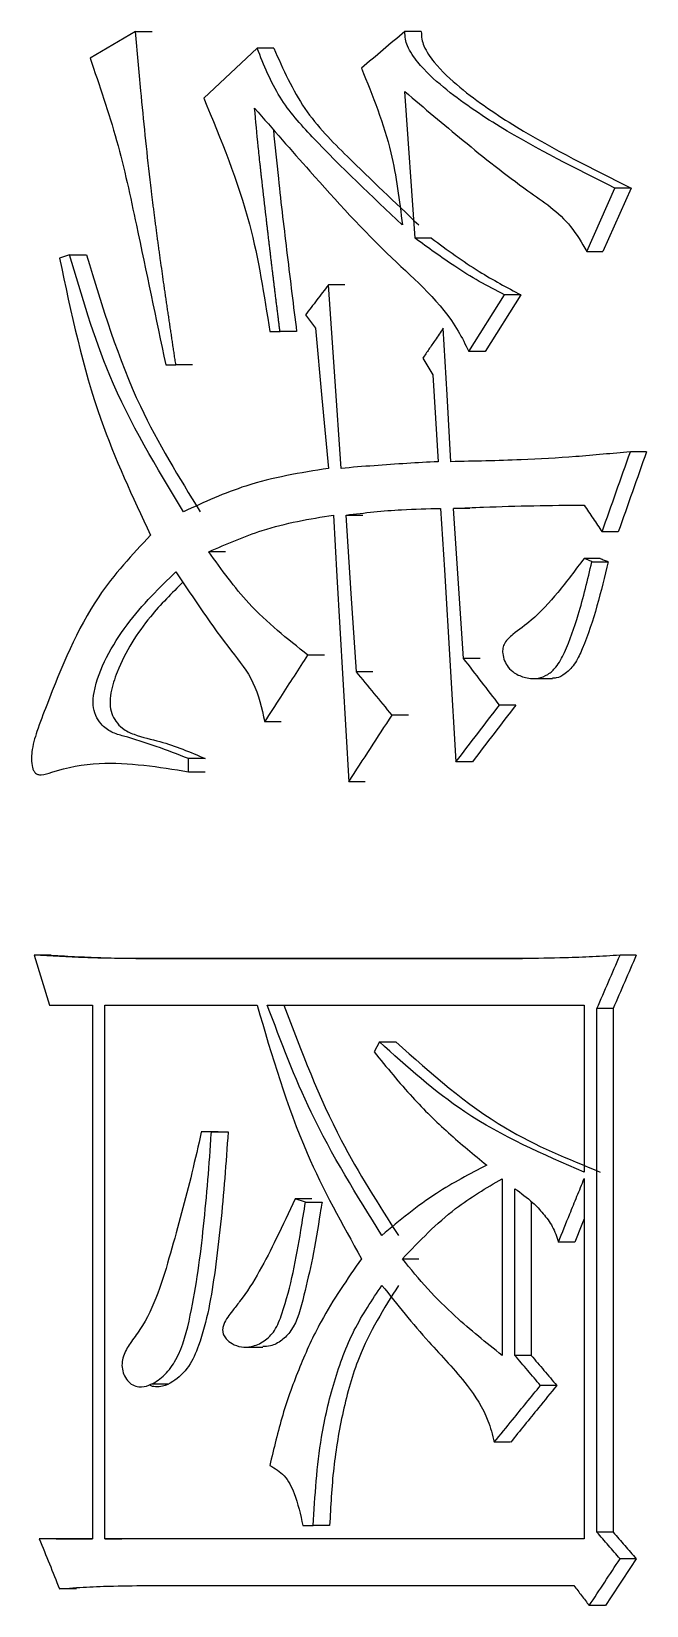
# Model space of a CAD drawing. Header units: millimetres. Extents: x 2063 to 4500, y 825 to 2548.
# Drawn here: x 3172.55 to 3174.55, y 1518.9 to 1524.01 of the extents above; entities that cross this region are included whole.
import ezdxf

# ---------------------------------------------------------------- set-up
doc = ezdxf.new("R2010")
doc.units = ezdxf.units.MM

msp = doc.modelspace()

# ---------------------------------------------------------------- linework, layer by layer
at = {"color": 7, "linetype": 'Continuous', "lineweight": 25}
for p, q in [((3172.8892, 1524.0086), (3172.7421, 1523.9224)), ((3172.8892, 1524.0086), (3172.9436, 1524.0086)), ((3173.8167, 1524.0086), (3173.7634, 1524.0086)), ((3173.2841, 1523.9545), (3173.1111, 1523.7922)), ((3173.7966, 1523.3379), (3173.7634, 1523.8137)), ((3174.3534, 1523.2951), (3174.4449, 1523.5002)), ((3174.4973, 1523.5002), (3174.4059, 1523.2951)), ((3174.4973, 1523.5002), (3174.4449, 1523.5002)), ((3173.8498, 1523.3379), (3173.7966, 1523.3379)), ((3172.676, 1523.2839), (3172.6432, 1523.273)), ((3172.676, 1523.2839), (3172.7307, 1523.2839)), ((3174.3534, 1523.2951), (3174.4059, 1523.2951)), ((3173.5688, 1523.1865), (3173.5152, 1523.1865)), ((3173.971, 1522.9706), (3174.087, 1523.154)), ((3174.1399, 1523.1541), (3174.024, 1522.9706)), ((3174.1399, 1523.1541), (3174.087, 1523.154)), ((3173.4409, 1523.0891), (3173.4739, 1523.0459)), ((3173.3254, 1523.0351), (3173.3584, 1523.0351)), ((3173.4122, 1523.0351), (3173.3584, 1523.0351)), ((3174.024, 1522.9706), (3173.971, 1522.9706)), ((3172.9879, 1522.9269), (3173.0207, 1522.9269)), ((3173.0749, 1522.9269), (3173.0207, 1522.9269)), ((3174.5473, 1522.6456), (3174.4949, 1522.6456)), ((3173.5731, 1522.4401), (3173.6266, 1522.4401)), ((3173.974, 1522.4617), (3173.9209, 1522.4617)), ((3174.4557, 1522.386), (3174.4032, 1522.386)), ((3173.1817, 1522.3211), (3173.1276, 1522.3211)), ((3174.3974, 1522.2995), (3174.3448, 1522.2995)), ((3174.3699, 1522.2886), (3174.4224, 1522.2886)), ((3173.5029, 1521.9858), (3173.4492, 1521.9858)), ((3173.6597, 1521.9317), (3173.6062, 1521.9317)), ((3174.0072, 1521.975), (3173.9541, 1521.975)), ((3174.1888, 1521.9098), (3174.2419, 1521.9098)), ((3173.7754, 1521.7911), (3173.722, 1521.7911)), ((3174.1233, 1521.8235), (3174.0704, 1521.8235)), ((3173.3627, 1521.7693), (3173.3088, 1521.7693)), ((3173.0618, 1521.6072), (3173.0618, 1521.6503)), ((3173.116, 1521.6501), (3173.0618, 1521.6501)), ((3173.9823, 1521.6396), (3173.9292, 1521.6396)), ((3173.0618, 1521.6072), (3173.116, 1521.6072)), ((3173.6349, 1521.5747), (3173.5814, 1521.5747)), ((3172.6161, 1521.0122), (3172.5613, 1521.0122)), ((3174.514, 1521.0122), (3174.4615, 1521.0122)), ((3174.1452, 1521.0014), (3172.8974, 1521.0014)), ((3172.9518, 1521.0014), (3172.8974, 1521.0014)), ((3172.9519, 1521.0014), (3174.1453, 1521.0014)), ((3172.6104, 1520.85), (3172.7497, 1520.85)), ((3172.7497, 1520.85), (3172.7497, 1519.1192)), ((3172.7907, 1520.85), (3173.2842, 1520.85)), ((3172.7907, 1519.1192), (3172.7907, 1520.85)), ((3173.3172, 1520.85), (3174.3449, 1520.85)), ((3174.3449, 1520.85), (3174.3449, 1520.309)), ((3174.3865, 1519.1408), (3174.3865, 1520.8391)), ((3174.439, 1520.8391), (3174.3865, 1520.8391)), ((3174.439, 1520.8391), (3174.439, 1519.1408)), ((3173.6807, 1520.731), (3173.6641, 1520.6985)), ((3173.6807, 1520.731), (3173.7341, 1520.731)), ((3173.1358, 1520.4389), (3173.1031, 1520.4389)), ((3173.1574, 1520.4389), (3173.1032, 1520.4389)), ((3173.1358, 1520.4389), (3173.1899, 1520.4389)), ((3174.0787, 1520.2874), (3174.0787, 1519.7141)), ((3174.1202, 1519.7141), (3174.1202, 1520.255)), ((3174.3449, 1520.2875), (3174.3449, 1519.1192)), ((3173.4409, 1520.2117), (3173.4079, 1520.2225)), ((3173.441, 1520.2117), (3173.4947, 1520.2117)), ((3174.1731, 1520.2134), (3174.1731, 1519.7141)), ((3173.248, 1519.741), (3173.3023, 1519.741)), ((3172.9422, 1519.6216), (3172.997, 1519.6216)), ((3174.2561, 1519.6168), (3174.2034, 1519.6168)), ((3174.1065, 1519.4326), (3174.0535, 1519.4326)), ((3172.7497, 1519.1192), (3172.5776, 1519.1192)), ((3172.6324, 1519.1192), (3172.5776, 1519.1192)), ((3172.6325, 1519.1192), (3172.7497, 1519.1192)), ((3174.3449, 1519.1192), (3172.7907, 1519.1192)), ((3172.7907, 1519.1192), (3172.8452, 1519.1192)), ((3173.4327, 1519.1625), (3173.4657, 1519.1625)), ((3173.5194, 1519.1625), (3173.4657, 1519.1625)), ((3174.439, 1519.1408), (3174.3865, 1519.1408)), ((3174.514, 1519.0543), (3174.4616, 1519.0543)), ((3172.9385, 1518.9677), (3174.3116, 1518.9678)), ((3172.6978, 1518.9569), (3172.6432, 1518.9569)), ((3174.4141, 1518.9029), (3174.3615, 1518.9028))]:
    msp.add_line(p, q, dxfattribs=at)
at = {"color": 7, "linetype": 'Continuous', "lineweight": 25, "flags": 128}
for points in [[(3173.338, 1523.9545), (3173.3245, 1523.9545), (3173.3108, 1523.9545), (3173.2841, 1523.9545)], [(3173.5566, 1522.5915), (3173.5359, 1522.889), (3173.5152, 1523.1865)], [(3173.4739, 1523.0459), (3173.4946, 1522.8187), (3173.5152, 1522.5915)], [(3173.9126, 1522.6132), (3173.9002, 1522.8295), (3173.8877, 1523.0459)], [(3173.8214, 1522.9485), (3173.838, 1522.9215), (3173.8546, 1522.8944)], [(3173.8546, 1522.8944), (3173.8629, 1522.7538), (3173.8712, 1522.6132)], [(3173.5318, 1522.4401), (3173.5432, 1522.2406), (3173.5623, 1521.9076), (3173.5814, 1521.5747)], [(3173.6062, 1521.9317), (3173.5896, 1522.1859), (3173.5731, 1522.4401)], [(3173.8795, 1522.4617), (3173.8915, 1522.2622), (3173.9104, 1521.9509), (3173.9292, 1521.6396)], [(3173.9541, 1521.975), (3173.9375, 1522.2184), (3173.9209, 1522.4617)], [(3172.5613, 1521.0122), (3172.5858, 1520.9311), (3172.6104, 1520.85)], [(3173.4617, 1520.2225), (3173.4395, 1520.2225), (3173.4237, 1520.2225), (3173.4079, 1520.2225)], [(3174.3449, 1520.1576), (3174.3374, 1520.1391), (3174.3143, 1520.0819)], [(3174.3143, 1520.0819), (3174.288, 1520.0819), (3174.2616, 1520.0819)], [(3173.7552, 1520.0278), (3173.7698, 1520.0278), (3173.7845, 1520.0278), (3173.8085, 1520.0278)], [(3174.1731, 1519.7141), (3174.1467, 1519.7141), (3174.1202, 1519.7141)], [(3172.9385, 1518.9677), (3172.9657, 1518.9677), (3172.9928, 1518.9677)]]:
    msp.add_lwpolyline(points, dxfattribs=at)
at = {"color": 7, "linetype": 'Continuous', "lineweight": 25}
for points, knots in [([(3173.0207, 1522.9269), (3173.0202, 1522.9299), (3173.0193, 1522.9358), (3173.018, 1522.9448), (3173.0166, 1522.9537), (3173.0153, 1522.9627), (3173.0139, 1522.9716), (3173.0126, 1522.9806), (3173.0113, 1522.9895), (3173.0099, 1522.9985), (3173.0086, 1523.0074), (3173.0072, 1523.0164), (3173.0055, 1523.0283), (3173.0032, 1523.0432), (3173.001, 1523.0581), (3172.9988, 1523.0731), (3172.9966, 1523.088), (3172.9939, 1523.1059), (3172.9913, 1523.1238), (3172.9887, 1523.1417), (3172.9861, 1523.1596), (3172.9835, 1523.1775), (3172.9801, 1523.2014), (3172.9758, 1523.2313), (3172.9716, 1523.2612), (3172.9683, 1523.2851), (3172.9658, 1523.303), (3172.9634, 1523.321), (3172.9609, 1523.3389), (3172.9585, 1523.3569), (3172.9562, 1523.3748), (3172.9538, 1523.3928), (3172.9515, 1523.4108), (3172.9492, 1523.4287), (3172.9469, 1523.4467), (3172.9447, 1523.4647), (3172.9429, 1523.4797), (3172.9403, 1523.5007), (3172.9329, 1523.5637), (3172.9211, 1523.6719), (3172.9053, 1523.8322), (3172.895, 1523.9445), (3172.8892, 1524.0086)], [0, 0, 0, 0, 0.008314, 0.016628, 0.024942, 0.033256, 0.04157, 0.049884, 0.058198, 0.066512, 0.074827, 0.083141, 0.091455, 0.108083, 0.124711, 0.133025, 0.149653, 0.166281, 0.182909, 0.199537, 0.216166, 0.232794, 0.249422, 0.282678, 0.315934, 0.332562, 0.349191, 0.365819, 0.382447, 0.399075, 0.415703, 0.432331, 0.448959, 0.465587, 0.482216, 0.498844, 0.515472, 0.523786, 0.557042, 0.690072, 0.823098, 1, 1, 1, 1]), ([(3173.7634, 1524.0086), (3173.74, 1523.9888), (3173.693, 1523.9491), (3173.6461, 1523.9094), (3173.6227, 1523.8896)], [0, 0, 0, 0, 0.5000033, 1, 1, 1, 1]), ([(3174.4449, 1523.5002), (3174.3193, 1523.563), (3174.1278, 1523.6587), (3173.9154, 1523.8007), (3173.8155, 1523.892), (3173.7759, 1523.9485), (3173.7641, 1523.9843), (3173.7637, 1524.0004), (3173.7634, 1524.0086)], [0, 0, 0, 0, 0.4932841, 0.7524352, 0.8836943, 0.9508017, 0.9748294, 1, 1, 1, 1]), ([(3173.8167, 1524.0086), (3173.817, 1524.0004), (3173.8175, 1523.9843), (3173.8292, 1523.9486), (3173.8687, 1523.892), (3173.9685, 1523.8007), (3174.1806, 1523.6587), (3174.3719, 1523.563), (3174.4973, 1523.5002)], [0, 0, 0, 0, 0.025193, 0.049239, 0.116377, 0.247655, 0.506794, 1, 1, 1, 1]), ([(3172.7421, 1523.9224), (3172.7727, 1523.8339), (3172.8336, 1523.6575), (3172.9053, 1523.3212), (3172.9562, 1523.078), (3172.9879, 1522.9269)], [0, 0, 0, 0, 0.276136, 0.550092, 1, 1, 1, 1]), ([(3173.7551, 1523.3812), (3173.6564, 1523.4741), (3173.5185, 1523.6039), (3173.3502, 1523.7901), (3173.3063, 1523.8994), (3173.2841, 1523.9545)], [0, 0, 0, 0, 0.555127, 0.77558, 1, 1, 1, 1]), ([(3173.3381, 1523.9545), (3173.3685, 1523.8862), (3173.4289, 1523.7507), (3173.6044, 1523.5743), (3173.7312, 1523.4543), (3173.8085, 1523.3812)], [0, 0, 0, 0, 0.284255, 0.563934, 1, 1, 1, 1]), ([(3173.6227, 1523.8896), (3173.6589, 1523.7997), (3173.7243, 1523.6377), (3173.7457, 1523.4602), (3173.7552, 1523.3812)], [0, 0, 0, 0, 0.55469, 1, 1, 1, 1]), ([(3173.1111, 1523.7922), (3173.1665, 1523.6583), (3173.2663, 1523.4169), (3173.3072, 1523.1526), (3173.3254, 1523.0351)], [0, 0, 0, 0, 0.554954, 1, 1, 1, 1]), ([(3173.7634, 1523.8137), (3173.8262, 1523.7605), (3173.9572, 1523.6495), (3174.1365, 1523.5068), (3174.2881, 1523.4068), (3174.337, 1523.3232), (3174.3534, 1523.2951)], [0, 0, 0, 0, 0.31366, 0.654046, 0.883874, 1, 1, 1, 1]), ([(3173.2759, 1523.7599), (3173.3356, 1523.6915), (3173.4807, 1523.5252), (3173.6987, 1523.285), (3173.8993, 1523.1161), (3173.9599, 1522.9931), (3173.971, 1522.9706)], [0, 0, 0, 0, 0.257956, 0.627877, 0.931924, 1, 1, 1, 1]), ([(3173.3584, 1523.0351), (3173.3581, 1523.0374), (3173.3575, 1523.0422), (3173.3566, 1523.0492), (3173.3559, 1523.0552), (3173.3551, 1523.0611), (3173.3544, 1523.067), (3173.3537, 1523.0729), (3173.3529, 1523.0788), (3173.3523, 1523.0836), (3173.3513, 1523.0918), (3173.3503, 1523.1001), (3173.3488, 1523.1119), (3173.3476, 1523.1214), (3173.3462, 1523.1332), (3173.345, 1523.1427), (3173.3435, 1523.1545), (3173.3421, 1523.1664), (3173.3406, 1523.1782), (3173.3392, 1523.19), (3173.3377, 1523.2019), (3173.3363, 1523.2137), (3173.3349, 1523.2255), (3173.3337, 1523.235), (3173.3323, 1523.2468), (3173.3311, 1523.2563), (3173.3297, 1523.2681), (3173.3283, 1523.28), (3173.3269, 1523.2918), (3173.3255, 1523.3036), (3173.3243, 1523.3131), (3173.3229, 1523.325), (3173.3216, 1523.3368), (3173.3202, 1523.3486), (3173.3188, 1523.3605), (3173.3177, 1523.37), (3173.3163, 1523.3818), (3173.3144, 1523.3984), (3173.3085, 1523.4505), (3173.3024, 1523.5026), (3173.297, 1523.55), (3173.2954, 1523.5643), (3173.2923, 1523.5927), (3173.2854, 1523.6579), (3173.2798, 1523.7184), (3173.2759, 1523.7598)], [0, 0, 0, 0, 0.009808, 0.019616, 0.029425, 0.034329, 0.044137, 0.053945, 0.058849, 0.068658, 0.073562, 0.093178, 0.102986, 0.122603, 0.132411, 0.152028, 0.161836, 0.181452, 0.201069, 0.210877, 0.230494, 0.25011, 0.259918, 0.279535, 0.289343, 0.308959, 0.318768, 0.338384, 0.358001, 0.367809, 0.387425, 0.397234, 0.41685, 0.436466, 0.446275, 0.465891, 0.475699, 0.495316, 0.534549, 0.691481, 0.711097, 0.730714, 0.75033, 0.828797, 1, 1, 1, 1]), ([(3173.3369, 1523.6904), (3173.3421, 1523.6375), (3173.3556, 1523.5016), (3173.3816, 1523.2833), (3173.402, 1523.1178), (3173.4122, 1523.0351)], [0, 0, 0, 0, 0.241308, 0.620646, 1, 1, 1, 1]), ([(3174.087, 1523.154), (3174.0594, 1523.1683), (3174.0043, 1523.1967), (3173.907, 1523.2575), (3173.839, 1523.307), (3173.7966, 1523.3379)], [0, 0, 0, 0, 0.273067, 0.546131, 1, 1, 1, 1]), ([(3173.8498, 1523.3379), (3173.8753, 1523.3192), (3173.9261, 1523.2816), (3174.0216, 1523.2173), (3174.0944, 1523.1784), (3174.1399, 1523.1541)], [0, 0, 0, 0, 0.273256, 0.54658, 1, 1, 1, 1]), ([(3172.6432, 1523.273), (3172.6808, 1523.0958), (3172.7475, 1522.7812), (3172.8805, 1522.4986), (3172.9385, 1522.3752)], [0, 0, 0, 0, 0.563398, 1, 1, 1, 1]), ([(3173.0454, 1522.4509), (3172.9586, 1522.594), (3172.8025, 1522.8515), (3172.7149, 1523.1509), (3172.676, 1523.2839)], [0, 0, 0, 0, 0.555779, 1, 1, 1, 1]), ([(3172.7307, 1523.2839), (3172.7819, 1523.1155), (3172.8726, 1522.817), (3173.0307, 1522.5621), (3173.0997, 1522.4509)], [0, 0, 0, 0, 0.563939, 1, 1, 1, 1]), ([(3173.5152, 1523.1865), (3173.5028, 1523.1703), (3173.4781, 1523.1378), (3173.4533, 1523.1054), (3173.4409, 1523.0891)], [0, 0, 0, 0, 0.499999, 1, 1, 1, 1]), ([(3173.8877, 1523.0459), (3173.8789, 1523.0329), (3173.8634, 1523.0102), (3173.8413, 1522.9777), (3173.8281, 1522.9583), (3173.8214, 1522.9485)], [0, 0, 0, 0, 0.400146, 0.700073, 1, 1, 1, 1]), ([(3174.4949, 1522.6456), (3174.4358, 1522.6398), (3174.3177, 1522.6282), (3174.1234, 1522.6175), (3173.9885, 1522.6147), (3173.9126, 1522.6132)], [0, 0, 0, 0, 0.304303, 0.608646, 1, 1, 1, 1]), ([(3174.4032, 1522.386), (3174.4185, 1522.4293), (3174.449, 1522.5158), (3174.4796, 1522.6024), (3174.4949, 1522.6456)], [0, 0, 0, 0, 0.5, 1, 1, 1, 1]), ([(3174.5473, 1522.6456), (3174.532, 1522.6024), (3174.5015, 1522.5158), (3174.4709, 1522.4293), (3174.4557, 1522.386)], [0, 0, 0, 0, 0.500001, 1, 1, 1, 1]), ([(3173.5152, 1522.5915), (3173.4251, 1522.5769), (3173.2636, 1522.5508), (3173.1122, 1522.4815), (3173.0454, 1522.4509)], [0, 0, 0, 0, 0.558486, 1, 1, 1, 1]), ([(3173.8712, 1522.6132), (3173.8375, 1522.6114), (3173.7682, 1522.6076), (3173.6633, 1522.6004), (3173.5921, 1522.5945), (3173.5566, 1522.5915)], [0, 0, 0, 0, 0.320034, 0.659996, 1, 1, 1, 1]), ([(3173.1276, 1522.3211), (3173.1849, 1522.3461), (3173.2788, 1522.3871), (3173.4153, 1522.4212), (3173.4929, 1522.4338), (3173.5318, 1522.4401)], [0, 0, 0, 0, 0.438459, 0.718604, 1, 1, 1, 1]), ([(3173.5731, 1522.4401), (3173.603, 1522.4437), (3173.6628, 1522.4508), (3173.7649, 1522.4592), (3173.8372, 1522.4608), (3173.8795, 1522.4617)], [0, 0, 0, 0, 0.293913, 0.587864, 1, 1, 1, 1]), ([(3173.9209, 1522.4617), (3173.9534, 1522.4631), (3174.0402, 1522.4668), (3174.1814, 1522.471), (3174.2904, 1522.472), (3174.3449, 1522.4726)], [0, 0, 0, 0, 0.230465, 0.615194, 1, 1, 1, 1]), ([(3174.3449, 1522.4726), (3174.3546, 1522.4581), (3174.374, 1522.4293), (3174.3935, 1522.4004), (3174.4032, 1522.386)], [0, 0, 0, 0, 0.4999992, 1, 1, 1, 1]), ([(3172.9385, 1522.3752), (3172.8791, 1522.3116), (3172.735, 1522.1571), (3172.6376, 1521.9173), (3172.5718, 1521.7463), (3172.5539, 1521.687), (3172.5518, 1521.647), (3172.5534, 1521.6262), (3172.5587, 1521.6109), (3172.5646, 1521.6025), (3172.5735, 1521.5977), (3172.5919, 1521.5962), (3172.6567, 1521.6212), (3172.8165, 1521.6474), (3172.9651, 1521.623), (3173.0618, 1521.6072)], [0, 0, 0, 0, 0.1864304, 0.4525533, 0.5137397, 0.5595487, 0.5749405, 0.5926781, 0.5999529, 0.607307, 0.6136534, 0.6226215, 0.6500428, 0.7720989, 1, 1, 1, 1]), ([(3173.4492, 1521.9858), (3173.3824, 1522.0383), (3173.262, 1522.1327), (3173.169, 1522.2631), (3173.1276, 1522.3211)], [0, 0, 0, 0, 0.554889, 1, 1, 1, 1]), ([(3174.3448, 1522.2995), (3174.3168, 1522.2622), (3174.2633, 1522.1911), (3174.1868, 1522.1054), (3174.1235, 1522.0617), (3174.0897, 1522.0326), (3174.0803, 1522.0085), (3174.0802, 1521.9882), (3174.0862, 1521.9667), (3174.0988, 1521.9447), (3174.1216, 1521.9241), (3174.1555, 1521.9109), (3174.1939, 1521.9072), (3174.2281, 1521.9216), (3174.2588, 1521.9492), (3174.2927, 1522.0157), (3174.3327, 1522.1301), (3174.3563, 1522.2307), (3174.3699, 1522.2887)], [0, 0, 0, 0, 0.140265, 0.267253, 0.34565, 0.385196, 0.401729, 0.418248, 0.440927, 0.464428, 0.491888, 0.53456, 0.581082, 0.616632, 0.65201, 0.706896, 0.831302, 1, 1, 1, 1]), ([(3174.4224, 1522.2887), (3174.4112, 1522.2406), (3174.3886, 1522.1443), (3174.3521, 1522.0353), (3174.3184, 1521.9594), (3174.2883, 1521.9266), (3174.2605, 1521.9112), (3174.2459, 1521.9112), (3174.2419, 1521.9112)], [0, 0, 0, 0, 0.3280113, 0.6568428, 0.7710489, 0.8870947, 0.9692505, 1, 1, 1, 1]), ([(3174.3699, 1522.2887), (3174.3677, 1522.2896), (3174.3625, 1522.2919), (3174.3541, 1522.2955), (3174.3479, 1522.2982), (3174.3448, 1522.2995)], [0, 0, 0, 0, 0.25891, 0.629455, 1, 1, 1, 1]), ([(3174.3974, 1522.2995), (3174.3996, 1522.2986), (3174.4039, 1522.2967), (3174.4122, 1522.2931), (3174.4184, 1522.2904), (3174.4224, 1522.2887)], [0, 0, 0, 0, 0.259206, 0.518413, 1, 1, 1, 1]), ([(3173.0617, 1521.6502), (3172.9921, 1521.6767), (3172.9098, 1521.7081), (3172.8115, 1521.7336), (3172.7797, 1521.7576), (3172.7592, 1521.7891), (3172.7503, 1521.8254), (3172.7578, 1521.8923), (3172.8103, 1522.0233), (3172.9102, 1522.1486), (3172.994, 1522.2302), (3173.0207, 1522.2562)], [0, 0, 0, 0, 0.266852, 0.315952, 0.365722, 0.40082, 0.436128, 0.478331, 0.60435, 0.873952, 1, 1, 1, 1]), ([(3173.0207, 1522.2562), (3173.0786, 1522.169), (3173.1592, 1522.0475), (3173.2796, 1521.901), (3173.299, 1521.8136), (3173.3088, 1521.7694)], [0, 0, 0, 0, 0.557182, 0.776269, 1, 1, 1, 1]), ([(3173.0439, 1522.2231), (3173.0076, 1522.1868), (3172.924, 1522.1033), (3172.8441, 1521.9781), (3172.8104, 1521.8751), (3172.8054, 1521.8286), (3172.8115, 1521.7961), (3172.8259, 1521.7692), (3172.8498, 1521.7439), (3172.8989, 1521.7213), (3172.9916, 1521.703), (3173.0674, 1521.6708), (3173.1159, 1521.6502)], [0, 0, 0, 0, 0.182177, 0.420043, 0.497442, 0.536964, 0.569768, 0.602515, 0.638391, 0.691417, 0.802387, 1, 1, 1, 1]), ([(3173.3089, 1521.7694), (3173.3261, 1521.7961), (3173.3582, 1521.8455), (3173.4049, 1521.9176), (3173.4344, 1521.9631), (3173.4492, 1521.9858)], [0, 0, 0, 0, 0.36988, 0.68494, 1, 1, 1, 1]), ([(3173.722, 1521.7911), (3173.7027, 1521.8145), (3173.6641, 1521.8614), (3173.6255, 1521.9083), (3173.6062, 1521.9317)], [0, 0, 0, 0, 0.499998, 1, 1, 1, 1]), ([(3174.0704, 1521.8235), (3174.051, 1521.8488), (3174.0122, 1521.8992), (3173.9735, 1521.9497), (3173.9541, 1521.975)], [0, 0, 0, 0, 0.4999977, 1, 1, 1, 1]), ([(3173.5814, 1521.5747), (3173.6048, 1521.6108), (3173.6517, 1521.6829), (3173.6986, 1521.755), (3173.722, 1521.7911)], [0, 0, 0, 0, 0.5, 1, 1, 1, 1]), ([(3173.9292, 1521.6396), (3173.9527, 1521.6703), (3173.9998, 1521.7316), (3174.0468, 1521.7929), (3174.0704, 1521.8235)], [0, 0, 0, 0, 0.5, 1, 1, 1, 1]), ([(3174.1233, 1521.8235), (3174.0998, 1521.7929), (3174.0528, 1521.7316), (3174.0058, 1521.6703), (3173.9823, 1521.6396)], [0, 0, 0, 0, 0.5, 1, 1, 1, 1]), ([(3172.8974, 1521.0014), (3172.8686, 1521.0016), (3172.811, 1521.002), (3172.6989, 1521.0046), (3172.6157, 1521.0092), (3172.5613, 1521.0122)], [0, 0, 0, 0, 0.256617, 0.51324, 1, 1, 1, 1]), ([(3172.6162, 1521.0122), (3172.6448, 1521.0106), (3172.7022, 1521.0073), (3172.8141, 1521.0027), (3172.8974, 1521.0019), (3172.9519, 1521.0014)], [0, 0, 0, 0, 0.256951, 0.513908, 1, 1, 1, 1]), ([(3174.4615, 1521.0122), (3174.4318, 1521.0105), (3174.3725, 1521.007), (3174.267, 1521.003), (3174.1912, 1521.002), (3174.1452, 1521.0014)], [0, 0, 0, 0, 0.281466, 0.562942, 1, 1, 1, 1]), ([(3174.3865, 1520.8391), (3174.399, 1520.868), (3174.424, 1520.9257), (3174.449, 1520.9834), (3174.4615, 1521.0122)], [0, 0, 0, 0, 0.499999, 1, 1, 1, 1]), ([(3174.514, 1521.0122), (3174.5015, 1520.9834), (3174.4765, 1520.9257), (3174.4515, 1520.868), (3174.439, 1520.8391)], [0, 0, 0, 0, 0.499998, 1, 1, 1, 1]), ([(3173.2842, 1520.85), (3173.3322, 1520.6864), (3173.4174, 1520.396), (3173.5604, 1520.1398), (3173.6228, 1520.0279)], [0, 0, 0, 0, 0.5633289, 1, 1, 1, 1]), ([(3173.689, 1520.1036), (3173.6076, 1520.2335), (3173.4613, 1520.4671), (3173.3615, 1520.7323), (3173.3172, 1520.85)], [0, 0, 0, 0, 0.556376, 1, 1, 1, 1]), ([(3173.3711, 1520.85), (3173.4279, 1520.7005), (3173.5286, 1520.4354), (3173.6774, 1520.2044), (3173.7424, 1520.1036)], [0, 0, 0, 0, 0.563635, 1, 1, 1, 1]), ([(3174.3449, 1520.309), (3174.2118, 1520.3661), (3173.9722, 1520.4689), (3173.7704, 1520.6503), (3173.6807, 1520.731)], [0, 0, 0, 0, 0.555128, 1, 1, 1, 1]), ([(3173.7341, 1520.731), (3173.8487, 1520.6291), (3174.0517, 1520.4486), (3174.2926, 1520.3514), (3174.3974, 1520.309)], [0, 0, 0, 0, 0.564694, 1, 1, 1, 1]), ([(3173.6641, 1520.6985), (3173.7046, 1520.6484), (3173.7801, 1520.555), (3173.9038, 1520.4342), (3173.9871, 1520.3653), (3174.0288, 1520.3307)], [0, 0, 0, 0, 0.366086, 0.682145, 1, 1, 1, 1]), ([(3173.1032, 1520.4388), (3173.0932, 1520.3947), (3173.0633, 1520.2623), (3173.0043, 1520.0471), (3172.9459, 1519.85), (3172.8734, 1519.7564), (3172.8516, 1519.72), (3172.8446, 1519.6879), (3172.8473, 1519.6635), (3172.8563, 1519.6413), (3172.8709, 1519.6236), (3172.8897, 1519.6129), (3172.9137, 1519.6108), (3172.9472, 1519.6213), (3172.9873, 1519.6497), (3173.0389, 1519.7226), (3173.081, 1519.8897), (3173.1132, 1520.1354), (3173.1292, 1520.3351), (3173.1357, 1520.4372), (3173.1358, 1520.4389)], [0, 0, 0, 0, 0.07376, 0.221291, 0.369161, 0.400761, 0.427212, 0.440277, 0.453391, 0.466052, 0.479506, 0.492813, 0.505075, 0.525102, 0.558597, 0.593335, 0.676611, 0.83455, 0.997228, 1, 1, 1, 1]), ([(3173.1899, 1520.4389), (3173.1865, 1520.389), (3173.1761, 1520.2392), (3173.1528, 1520.0065), (3173.1178, 1519.7985), (3173.0652, 1519.675), (3173.0206, 1519.6325), (3172.9816, 1519.6136), (3172.956, 1519.6112), (3172.9408, 1519.614), (3172.9352, 1519.6186), (3172.9347, 1519.619)], [0, 0, 0, 0, 0.157448, 0.472478, 0.737753, 0.819135, 0.901513, 0.945418, 0.974425, 0.998143, 1, 1, 1, 1]), ([(3174.0288, 1520.3307), (3173.9737, 1520.3023), (3173.8862, 1520.2571), (3173.7752, 1520.1758), (3173.7177, 1520.1277), (3173.689, 1520.1036)], [0, 0, 0, 0, 0.459963, 0.729487, 1, 1, 1, 1]), ([(3173.7552, 1520.0278), (3173.8109, 1520.0854), (3173.9097, 1520.1877), (3174.0273, 1520.2571), (3174.0787, 1520.2874)], [0, 0, 0, 0, 0.563044, 1, 1, 1, 1]), ([(3174.1202, 1520.255), (3174.14, 1520.2407), (3174.1728, 1520.2169), (3174.2125, 1520.1743), (3174.2444, 1520.1337), (3174.2558, 1520.0993), (3174.2616, 1520.0819)], [0, 0, 0, 0, 0.333513, 0.552424, 0.773916, 1, 1, 1, 1]), ([(3174.2616, 1520.0819), (3174.2739, 1520.1123), (3174.294, 1520.1618), (3174.3217, 1520.2303), (3174.3372, 1520.2684), (3174.3449, 1520.2875)], [0, 0, 0, 0, 0.443636, 0.721817, 1, 1, 1, 1]), ([(3173.4079, 1520.2225), (3173.3876, 1520.1793), (3173.3333, 1520.0639), (3173.2681, 1519.9381), (3173.2064, 1519.8619), (3173.1881, 1519.8381), (3173.1769, 1519.8193), (3173.172, 1519.8028), (3173.172, 1519.7912), (3173.1757, 1519.7792), (3173.1854, 1519.7649), (3173.2048, 1519.7498), (3173.2328, 1519.7397), (3173.2693, 1519.7416), (3173.3078, 1519.7581), (3173.3449, 1519.7949), (3173.3905, 1519.9172), (3173.4167, 1520.0589), (3173.4361, 1520.1813), (3173.441, 1520.2117)], [0, 0, 0, 0, 0.125302, 0.334347, 0.369116, 0.392006, 0.415961, 0.426676, 0.435655, 0.44463, 0.458341, 0.481396, 0.513091, 0.54477, 0.589295, 0.633614, 0.685428, 0.92175, 1, 1, 1, 1]), ([(3173.4947, 1520.2117), (3173.4927, 1520.1995), (3173.4828, 1520.1387), (3173.4665, 1520.0364), (3173.4361, 1519.9102), (3173.4122, 1519.8104), (3173.365, 1519.7613), (3173.3323, 1519.7439), (3173.3107, 1519.7429), (3173.3022, 1519.7425)], [0, 0, 0, 0, 0.066436, 0.332221, 0.554773, 0.778299, 0.862629, 0.946565, 1, 1, 1, 1]), ([(3173.6228, 1520.0279), (3173.5768, 1519.9618), (3173.5006, 1519.8523), (3173.4207, 1519.6777), (3173.364, 1519.5216), (3173.3383, 1519.4121), (3173.3254, 1519.3572)], [0, 0, 0, 0, 0.334937, 0.554746, 0.776585, 1, 1, 1, 1]), ([(3174.0787, 1519.7141), (3174.0273, 1519.7553), (3173.9438, 1519.8223), (3173.8362, 1519.9283), (3173.7823, 1519.9945), (3173.7552, 1520.0278)], [0, 0, 0, 0, 0.443463, 0.720804, 1, 1, 1, 1]), ([(3173.4657, 1519.1625), (3173.4718, 1519.2587), (3173.4818, 1519.417), (3173.531, 1519.6292), (3173.5932, 1519.7989), (3173.6573, 1519.8942), (3173.689, 1519.9414)], [0, 0, 0, 0, 0.344394, 0.565966, 0.784996, 1, 1, 1, 1]), ([(3173.7424, 1519.9414), (3173.6953, 1519.8658), (3173.617, 1519.7403), (3173.5601, 1519.532), (3173.5291, 1519.3493), (3173.5226, 1519.2248), (3173.5194, 1519.1625)], [0, 0, 0, 0, 0.333423, 0.554109, 0.77666, 1, 1, 1, 1]), ([(3173.689, 1519.9414), (3173.7388, 1519.879), (3173.828, 1519.7673), (3173.9562, 1519.6373), (3174.0296, 1519.5246), (3174.0473, 1519.4564), (3174.0535, 1519.4328)], [0, 0, 0, 0, 0.381447, 0.683524, 0.890528, 1, 1, 1, 1]), ([(3174.2034, 1519.6168), (3174.1895, 1519.633), (3174.1618, 1519.6655), (3174.1341, 1519.6979), (3174.1202, 1519.7141)], [0, 0, 0, 0, 0.499998, 1, 1, 1, 1]), ([(3174.1731, 1519.7141), (3174.1869, 1519.6979), (3174.2146, 1519.6655), (3174.2423, 1519.633), (3174.2561, 1519.6168)], [0, 0, 0, 0, 0.499999, 1, 1, 1, 1]), ([(3174.0536, 1519.4327), (3174.0734, 1519.4571), (3174.1082, 1519.4999), (3174.1581, 1519.5612), (3174.1883, 1519.5983), (3174.2034, 1519.6168)], [0, 0, 0, 0, 0.3962, 0.6981, 1, 1, 1, 1]), ([(3174.2561, 1519.6168), (3174.2364, 1519.5925), (3174.2015, 1519.5496), (3174.1517, 1519.4883), (3174.1216, 1519.4513), (3174.1066, 1519.4327)], [0, 0, 0, 0, 0.396447, 0.698224, 1, 1, 1, 1]), ([(3173.3254, 1519.3572), (3173.3422, 1519.3475), (3173.3765, 1519.3278), (3173.4118, 1519.2547), (3173.4247, 1519.1976), (3173.4327, 1519.1625)], [0, 0, 0, 0, 0.267237, 0.548075, 1, 1, 1, 1]), ([(3172.5776, 1519.1192), (3172.5886, 1519.0921), (3172.6104, 1519.0381), (3172.6322, 1518.984), (3172.6432, 1518.9569)], [0, 0, 0, 0, 0.499999, 1, 1, 1, 1]), ([(3174.4616, 1519.0543), (3174.449, 1519.0687), (3174.424, 1519.0976), (3174.399, 1519.1264), (3174.3865, 1519.1408)], [0, 0, 0, 0, 0.499996, 1, 1, 1, 1]), ([(3174.439, 1519.1408), (3174.4515, 1519.1264), (3174.4765, 1519.0976), (3174.5015, 1519.0687), (3174.514, 1519.0543)], [0, 0, 0, 0, 0.5, 1, 1, 1, 1]), ([(3174.3615, 1518.9028), (3174.3782, 1518.9281), (3174.4115, 1518.9786), (3174.4449, 1519.0291), (3174.4616, 1519.0543)], [0, 0, 0, 0, 0.499999, 1, 1, 1, 1]), ([(3174.514, 1519.0543), (3174.4973, 1519.0291), (3174.464, 1518.9786), (3174.4307, 1518.9281), (3174.4141, 1518.9029)], [0, 0, 0, 0, 0.5, 1, 1, 1, 1]), ([(3172.6432, 1518.9569), (3172.6723, 1518.9591), (3172.7307, 1518.9634), (3172.8292, 1518.9668), (3172.8985, 1518.9674), (3172.9385, 1518.9677)], [0, 0, 0, 0, 0.297192, 0.594407, 1, 1, 1, 1]), ([(3174.3116, 1518.9678), (3174.3199, 1518.9569), (3174.3366, 1518.9353), (3174.3532, 1518.9137), (3174.3615, 1518.9028)], [0, 0, 0, 0, 0.499999, 1, 1, 1, 1])]:
    msp.add_open_spline(points, degree=3, knots=knots, dxfattribs=at)

doc.saveas('drawing.dxf')
